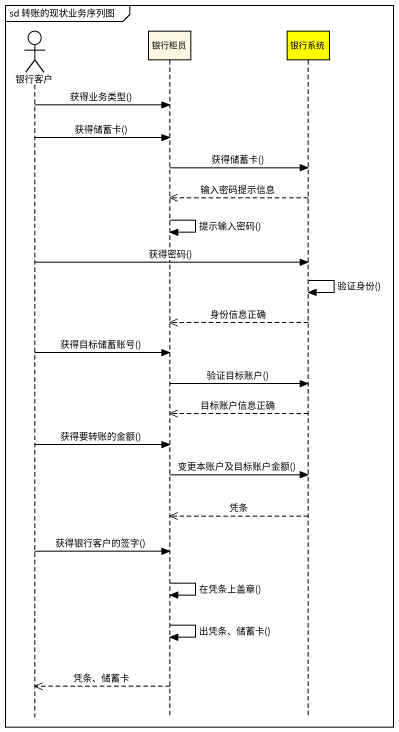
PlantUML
@startuml
mainframe sd 转账的现状业务序列图
hide footbox
actor 银行客户
participant 银行柜员
participant 银行系统 #FFFF00

银行客户 -> 银行柜员 : 获得业务类型()
银行客户 -> 银行柜员 : 获得储蓄卡()
银行柜员 -> 银行系统 : 获得储蓄卡()
银行系统 -->> 银行柜员 : 输入密码提示信息
银行柜员 -> 银行柜员 : 提示输入密码()
银行客户 -> 银行系统 : 获得密码()
银行系统 -> 银行系统 : 验证身份()
银行系统 -->> 银行柜员 : 身份信息正确
银行客户 -> 银行柜员 : 获得目标储蓄账号()
银行柜员 -> 银行系统 : 验证目标账户()
银行系统 -->> 银行柜员 : 目标账户信息正确
银行客户 -> 银行柜员 : 获得要转账的金额()
银行柜员 -> 银行系统 : 变更本账户及目标账户金额()
银行系统 -->> 银行柜员 : 凭条
银行客户 -> 银行柜员 : 获得银行客户的签字()
银行柜员 -> 银行柜员 : 在凭条上盖章()
银行柜员 -> 银行柜员 : 出凭条、储蓄卡()
银行柜员 -->> 银行客户 : 凭条、储蓄卡
@enduml
